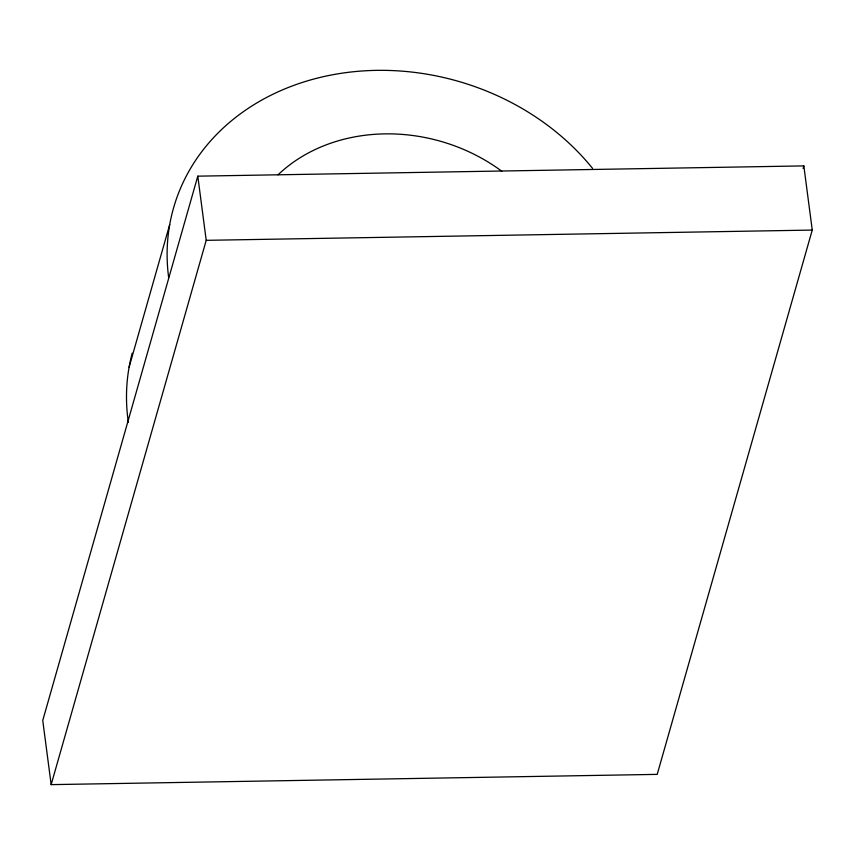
<?xml version="1.0" encoding="UTF-8"?>
<svg xmlns="http://www.w3.org/2000/svg" width="855" height="855" viewBox="0 0 855 855"><rect width="100%" height="100%" fill="white"/><g stroke="black" fill="none" stroke-linecap="round" stroke-linejoin="round"><path stroke-width="1.28" d="M129.105 367.169L169.707 224.619M197.794 176.162L42.75 720.455L51.161 784.634L657.206 774.374L812.25 230.07L803.839 165.902L197.794 176.162L206.215 240.33L51.161 784.634M803.102 168.467L803.839 165.902M206.215 240.33L812.25 230.07M128.357 422.402A238.524 199.814 15.9 0 1 132.204 353.179M168.617 277.276A238.524 199.814 15.9 0 1 316.596 78.307A238.524 199.814 15.9 0 1 592.579 168.403M277.993 174.858A163.893 137.292 15.9 0 1 501.8 171.235"/></g></svg>
